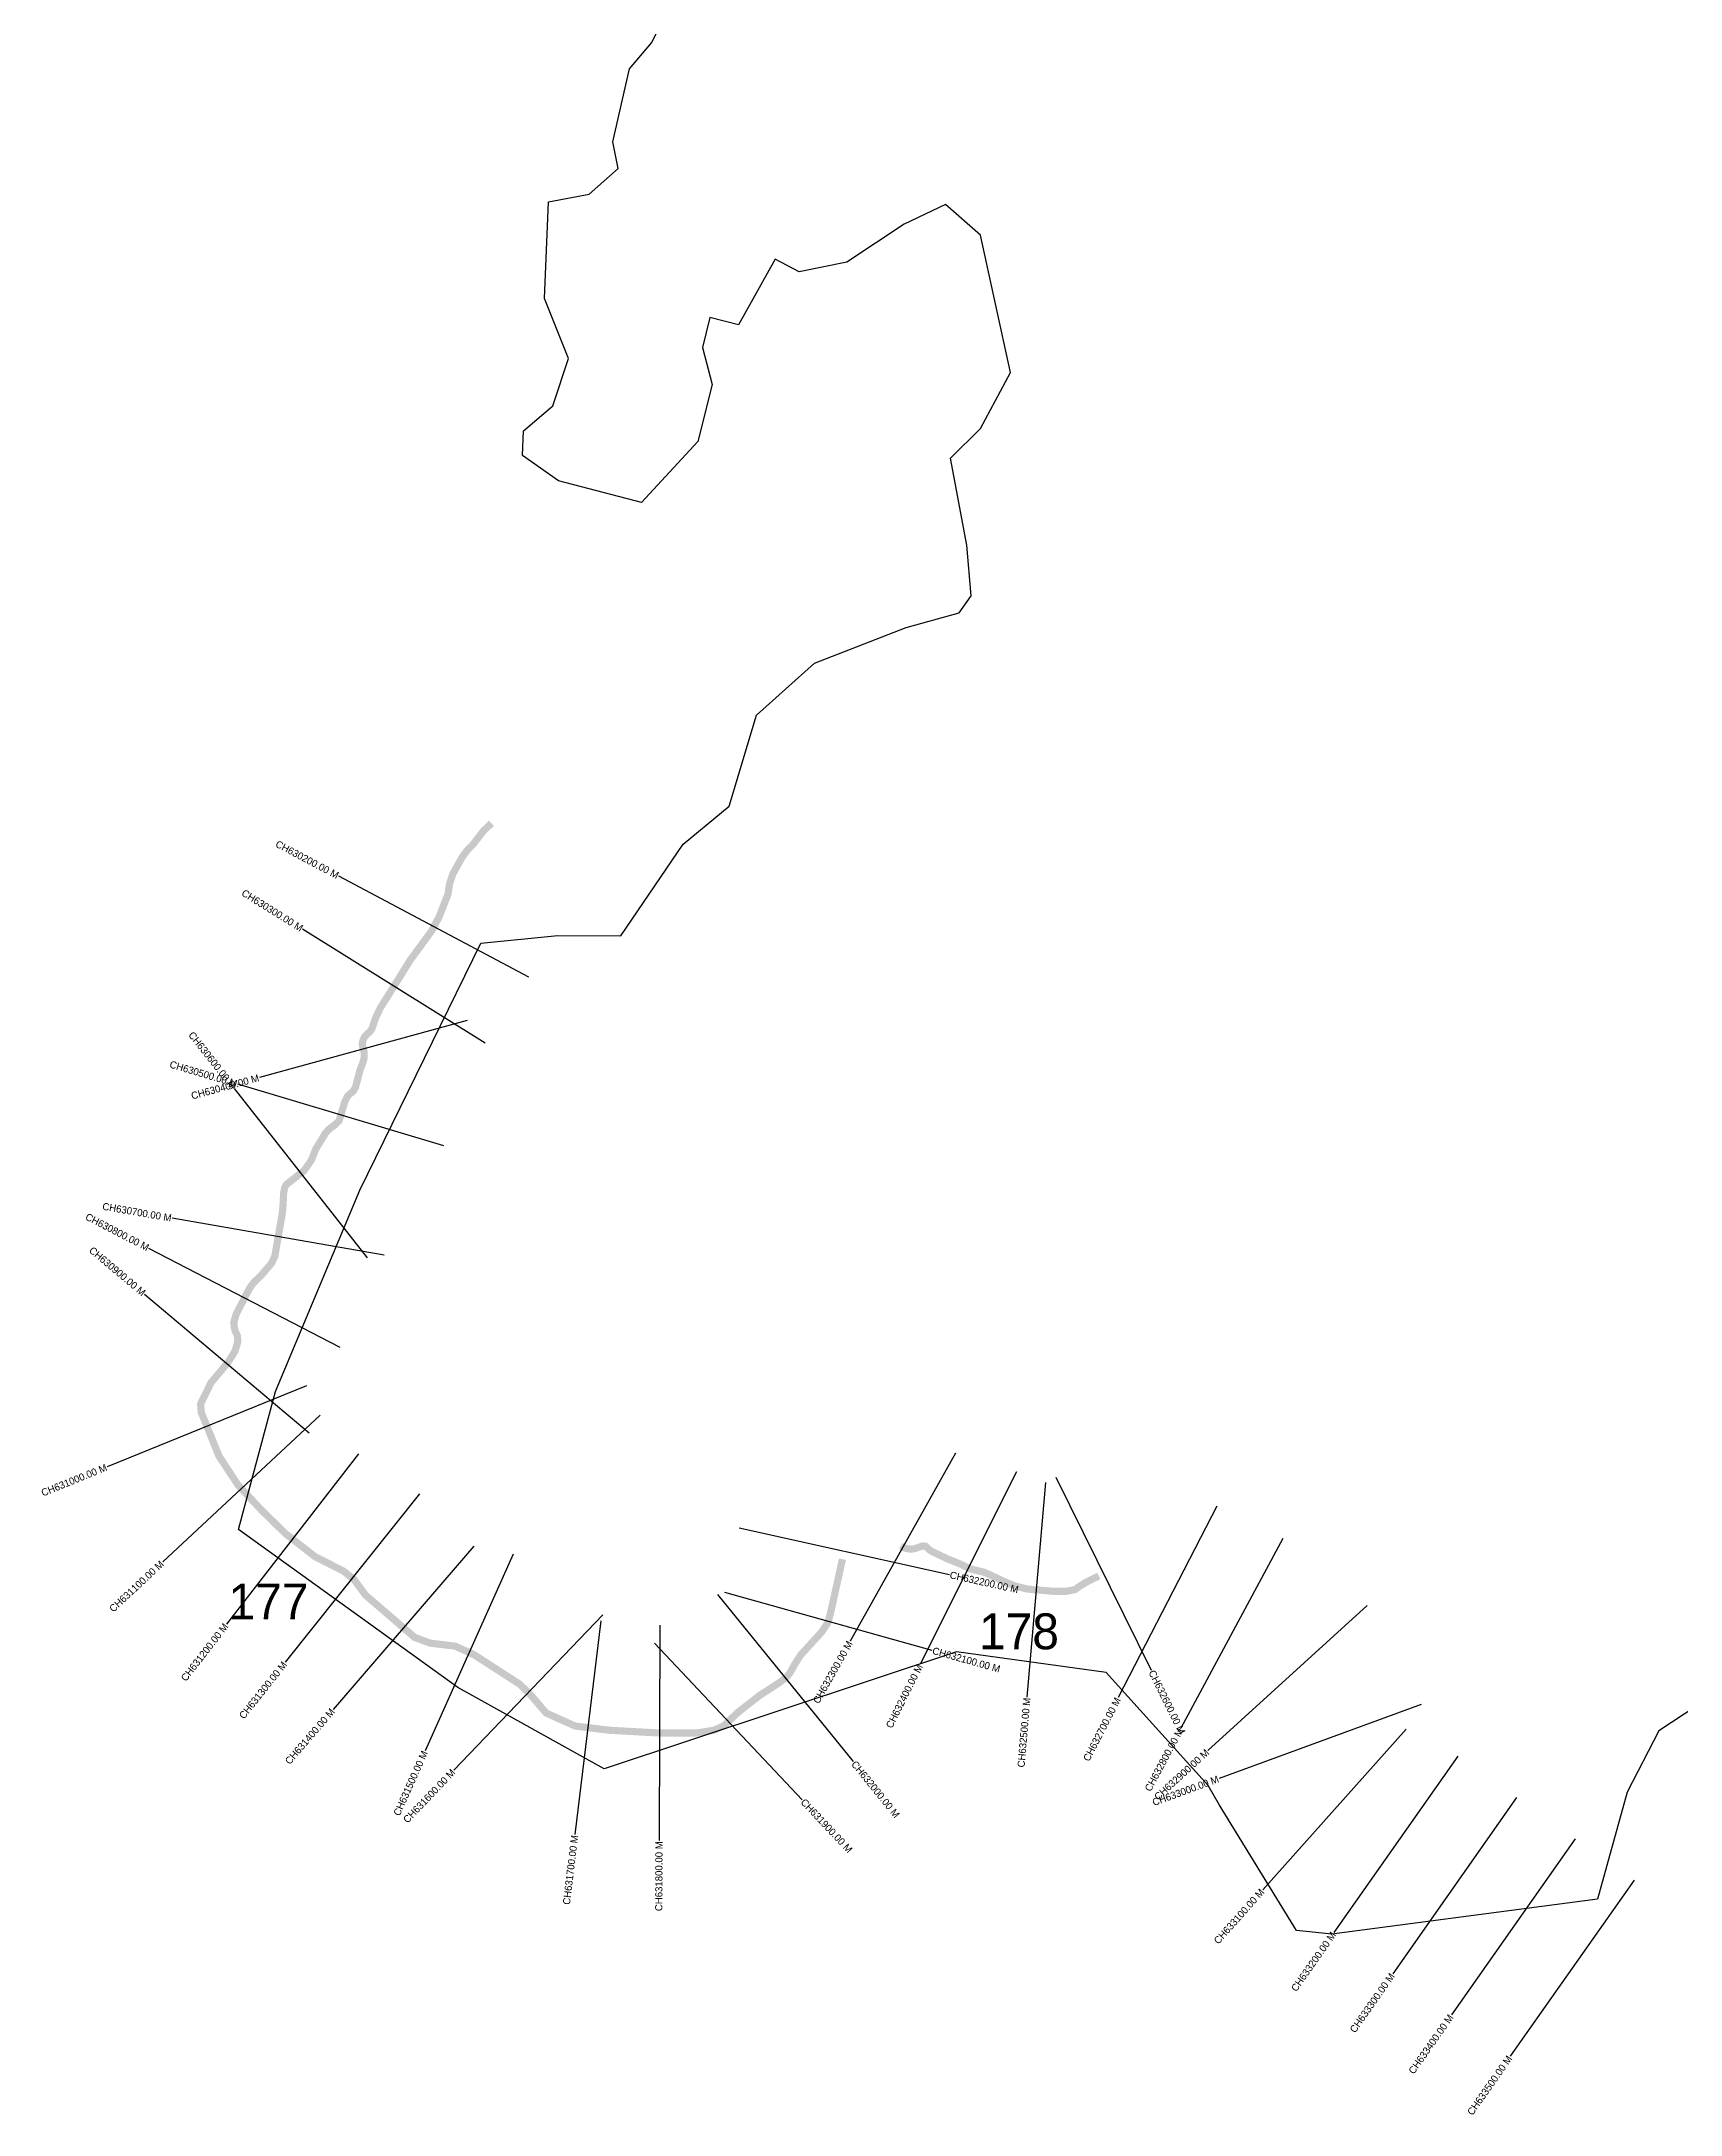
# Model space of a CAD drawing. Header units: metres. Extents: x 325511 to 333768, y 1808927 to 1815015.
# Drawn here: x 325511 to 327795, y 1808936 to 1811825 of the extents above; entities that cross this region are included whole.
import ezdxf
from ezdxf.enums import TextEntityAlignment as Align

# ---------------------------------------------------------------- set-up
doc = ezdxf.new("R2010")
doc.units = ezdxf.units.M
for name, color, linetype in [('CS', 134, 'Continuous'), ('CSMark', 6, 'Continuous'), ('UNPROTECTED', 10, 'Continuous')]:
    doc.layers.add(name, color=color, linetype=linetype)

msp = doc.modelspace()

# ---------------------------------------------------------------- linework, layer by layer
at = {"color": 6}
msp.add_lwpolyline([(327870.5, 1809540.1), (327764.7, 1809470.3), (327720.9, 1809385.1), (327679.4, 1809235.6), (327309.3, 1809187.2), (327260.1, 1809192.3), (327152.5, 1809366.8), (327136.8, 1809394), (326994.9, 1809551.7), (326786.2, 1809580.4), (326295.5, 1809417.3), (326091.6, 1809530.7), (325785.8, 1809750.8), (325837.4, 1809943.4), (325955, 1810223.9), (326123.6, 1810568.3), (326231, 1810578.9), (326318.8, 1810578.2), (326405.5, 1810706), (326469.7, 1810759.1), (326507.7, 1810886), (326588.4, 1810958.2), (326716.1, 1811008.2), (326790.1, 1811028.6), (326806.6, 1811052.2), (326800.8, 1811122.8), (326778, 1811244.1), (326819.8, 1811285.5), (326861.4, 1811363.4), (326819.7, 1811554.8), (326771.1, 1811597.3), (326713.4, 1811570.2), (326633.7, 1811517.1), (326567, 1811503.6), (326533.8, 1811521.3), (326482.4, 1811429.7), (326442.7, 1811439.8), (326432.5, 1811398.4), (326445.7, 1811346.8), (326425.8, 1811267.4), (326347.4, 1811182.4), (326231.9, 1811212.2), (326181.7, 1811247.9), (326183.1, 1811282.3), (326224, 1811317.1), (326245.8, 1811382.7), (326212.3, 1811466.7), (326217.9, 1811601), (326274.6, 1811611.9), (326315.1, 1811647.9), (326307.6, 1811684.9), (326330.7, 1811786.5), (326361.8, 1811823.1), (326404.3, 1811909.8)], dxfattribs=at)
at = {"layer": 'CS'}
for p, q in [((326190.5, 1810520.6), (325925.6, 1810661.3)), ((326129.7, 1810428.5), (325875.2, 1810587.4)), ((326104.6, 1810460.1), (325815.2, 1810380.9)), ((326072.2, 1810285.6), (325784.8, 1810371.6)), ((325965.7, 1810129.8), (325780.3, 1810365.6)), ((325989, 1810133.1), (325693.5, 1810184.8)), ((325927.6, 1810004.8), (325661.1, 1810142.7)), ((325884.3, 1809885), (325655.2, 1810078.6)), ((325880.9, 1809951.1), (325602.9, 1809838.4)), ((325899.9, 1809910.1), (325680.3, 1809705.7)), ((325953, 1809856.2), (325769.1, 1809619.2)), ((326785.1, 1809857.2), (326638.3, 1809595.5)), ((326869.9, 1809831.5), (326735.8, 1809563.2)), ((326924.7, 1809824), (327057.6, 1809555)), ((326037.9, 1809800.6), (325851, 1809566)), ((326910.3, 1809816.4), (326884.5, 1809517.5)), ((327148.8, 1809783.5), (327011.6, 1809516.7)), ((326483.4, 1809753.1), (326776.3, 1809688.2)), ((327241, 1809738.2), (327098.9, 1809473.9)), ((326113.7, 1809727.6), (325917.9, 1809500.3)), ((326168.6, 1809716.6), (326046, 1809442.7)), ((326453.1, 1809660.5), (326642.1, 1809427.5)), ((326463.2, 1809663.5), (326752.1, 1809582.8)), ((326293.5, 1809632.1), (326086, 1809415.4)), ((326290.8, 1809623.7), (326254.5, 1809325.9)), ((327358.2, 1809645.1), (327136.6, 1809442.9)), ((326365.5, 1809592.5), (326571.2, 1809374.2)), ((326372.9, 1809617.5), (326371.8, 1809317.5)), ((327433.8, 1809507.2), (327152.1, 1809404)), ((327412.7, 1809472.8), (327213, 1809248.9)), ((327484.7, 1809434.9), (327312.2, 1809189.4)), ((327566.5, 1809377.4), (327394.1, 1809131.9)), ((327648.3, 1809319.9), (327475.9, 1809074.4)), ((327730.2, 1809262.5), (327557.7, 1809017))]:
    msp.add_line(p, q, dxfattribs=at)
at = {"layer": 'UNPROTECTED', "const_width": 10, "flags": 128}
for points in [[(326138.4, 1810735.2), (326127.3, 1810724.6), (326112.6, 1810705.5), (326104, 1810696.8), (326097.4, 1810687.7), (326084.4, 1810664.2), (326080.3, 1810651.5), (326077.8, 1810636.5), (326070.2, 1810616.9), (326065.7, 1810605.3), (326054.9, 1810585), (326042.6, 1810568.2), (326025.3, 1810544.6), (326012.4, 1810523.9), (325997.7, 1810500.3), (325988.3, 1810485.4), (325983.3, 1810477.3), (325976.4, 1810462.6), (325973.4, 1810453.6), (325971.7, 1810448.5), (325968.3, 1810444), (325965.2, 1810441.6), (325961.1, 1810436.7), (325958.7, 1810430.5), (325958.3, 1810426.3), (325959.8, 1810420.8), (325961, 1810416.5), (325961, 1810407.9), (325958.5, 1810399.5), (325955.3, 1810391.4), (325954.1, 1810386.8), (325951.7, 1810377.8), (325949, 1810367.5), (325946.1, 1810362.3), (325942.8, 1810359.4), (325938.2, 1810355.3), (325934.2, 1810347.6), (325930.3, 1810334.7), (325926.1, 1810320.6), (325919.7, 1810314.4), (325912.1, 1810308.9), (325907.3, 1810303.6), (325900.8, 1810292.9), (325893.6, 1810281.1), (325887.7, 1810266.1), (325883.9, 1810260.4), (325877.4, 1810251.2), (325868.7, 1810244.3), (325858.6, 1810236.4), (325852.3, 1810231.4), (325850.2, 1810227.1), (325848.9, 1810220.4), (325848.2, 1810207.5), (325847.4, 1810194.4), (325844.8, 1810179.2), (325839, 1810146.1), (325836.6, 1810131.9), (325832.2, 1810122.3), (325827, 1810116.2), (325817.4, 1810104.9), (325807.1, 1810095.1), (325801.2, 1810086.9), (325791.9, 1810068.9), (325782.7, 1810051.1), (325779.3, 1810039.2), (325780.7, 1810029.4), (325784.5, 1810020.4), (325784.9, 1810012.3), (325780.9, 1809999.2), (325771.2, 1809983.6), (325747.7, 1809955.7), (325740, 1809939.9), (325733.2, 1809926), (325734, 1809914.3), (325740.2, 1809899.1), (325758.8, 1809853.2), (325785.1, 1809813.2), (325818.5, 1809777.4), (325852.2, 1809744.5), (325892.7, 1809713.1), (325932.4, 1809692.9), (325946.7, 1809681.5), (325962.7, 1809659.8), (325988.5, 1809637.5), (326031.5, 1809600.5), (326053.1, 1809592.6), (326087.8, 1809588.4), (326113.6, 1809576.8), (326151.2, 1809552.5), (326177.4, 1809535.6), (326191.2, 1809522.4), (326214.7, 1809495.1), (326255.2, 1809477), (326302.6, 1809471.2), (326369, 1809467.5), (326423.7, 1809467.3), (326448.6, 1809471.3), (326461.9, 1809477.3), (326482.1, 1809496.4), (326512.4, 1809520), (326536, 1809535.3), (326543.2, 1809540.3), (326550.7, 1809546.5), (326555, 1809552.4), (326560.9, 1809563.1), (326569.3, 1809576.2), (326579.2, 1809587), (326589.2, 1809598), (326598.6, 1809608.3), (326607, 1809621), (326610.7, 1809634.2), (326619.4, 1809673.5), (326625, 1809698.8), (326627.4, 1809709.6)], [(326708.8, 1809728), (326713.5, 1809725.3), (326721.1, 1809723.7), (326726.9, 1809724), (326735.6, 1809726.8), (326739.1, 1809728), (326743.6, 1809727.5), (326747.9, 1809723.2), (326752.2, 1809720.2), (326758.3, 1809717.3), (326773.2, 1809710.3), (326794, 1809701.8), (326805.1, 1809696.2), (326813.6, 1809694.1), (326825, 1809691.4), (326839.4, 1809684.7), (326856.5, 1809676.7), (326869.3, 1809671.8), (326885, 1809668), (326903.5, 1809666.4), (326922.8, 1809664.7), (326939, 1809664.8), (326951.5, 1809667.3), (326956.8, 1809671.2), (326966.9, 1809677.5), (326984.5, 1809686.2)]]:
    msp.add_lwpolyline(points, dxfattribs=at)

# ---------------------------------------------------------------- texts
at = {"char_height": 50, "attachment_point": 1}
for s, insert in [('\\pxt1;177', (325772, 1809675.6)), ('\\pxt1;178', (326817.5, 1809634.1))]:
    msp.add_mtext_dynamic_manual_height_columns(s, width=70.183, gutter_width=1, heights=[0], dxfattribs=dict(at, insert=insert))
at = {"layer": 'CSMark'}
for s, rotation, p in [('CH630200.00 M', 332.0269, (325924.7, 1810661.8)), ('CH630300.00 M', 328.0087, (325874.4, 1810587.9)), ('CH630600.00 M', 308.1904, (325779.6, 1810366.4)), ('CH630500.00 M', 343.3375, (325783.8, 1810371.9)), ('CH630400.00 M', 15.3042, (325814.2, 1810380.7)), ('CH630700.00 M', 350.0932, (325692.5, 1810184.9)), ('CH630800.00 M', 332.6285, (325660.3, 1810143.1)), ('CH630900.00 M', 319.8072, (325654.4, 1810079.3)), ('CH631000.00 M', 22.0648, (325602, 1809838.1)), ('CH631100.00 M', 42.9435, (325679.5, 1809705)), ('CH631200.00 M', 52.1985, (325768.5, 1809618.4)), ('CH632300.00 M', 60.7048, (326637.8, 1809594.6)), ('CH631300.00 M', 51.4522, (325850.4, 1809565.2)), ('CH632400.00 M', 63.4504, (326735.4, 1809562.3)), ('CH632500.00 M', 85.065, (326884.4, 1809516.5)), ('CH632700.00 M', 62.7943, (327011.2, 1809515.8)), ('CH631400.00 M', 49.2477, (325917.2, 1809499.6)), ('CH632800.00 M', 61.7373, (327098.4, 1809473)), ('CH631500.00 M', 65.8921, (326045.6, 1809441.8)), ('CH631600.00 M', 46.2331, (326085.3, 1809414.7)), ('CH632900.00 M', 42.3751, (327135.9, 1809442.2)), ('CH633000.00 M', 20.115, (327151.1, 1809403.7)), ('CH631700.00 M', 83.0508, (326254.4, 1809324.9)), ('CH631800.00 M', 89.7979, (326371.8, 1809316.5)), ('CH633100.00 M', 48.2582, (327212.3, 1809248.2)), ('CH633200.00 M', 54.9157, (327311.7, 1809188.6)), ('CH633300.00 M', 54.9157, (327393.5, 1809131.1)), ('CH633400.00 M', 54.9157, (327475.3, 1809073.6)), ('CH633500.00 M', 54.9157, (327557.1, 1809016.2))]:
    msp.add_text(s, height=10, rotation=rotation, dxfattribs=at).set_placement(p, align=Align.MIDDLE_RIGHT)
for s, rotation, p in [('CH632200.00 M', 347.506, (326777.3, 1809688)), ('CH632100.00 M', 344.3782, (326753.1, 1809582.5)), ('CH632600.00 M', 296.3003, (327058, 1809554.1)), ('CH632000.00 M', 309.0473, (326642.8, 1809426.7)), ('CH631900.00 M', 313.2979, (326571.9, 1809373.5))]:
    msp.add_text(s, height=10, rotation=rotation, dxfattribs=at).set_placement(p, align=Align.MIDDLE_LEFT)

doc.saveas('drawing.dxf')
